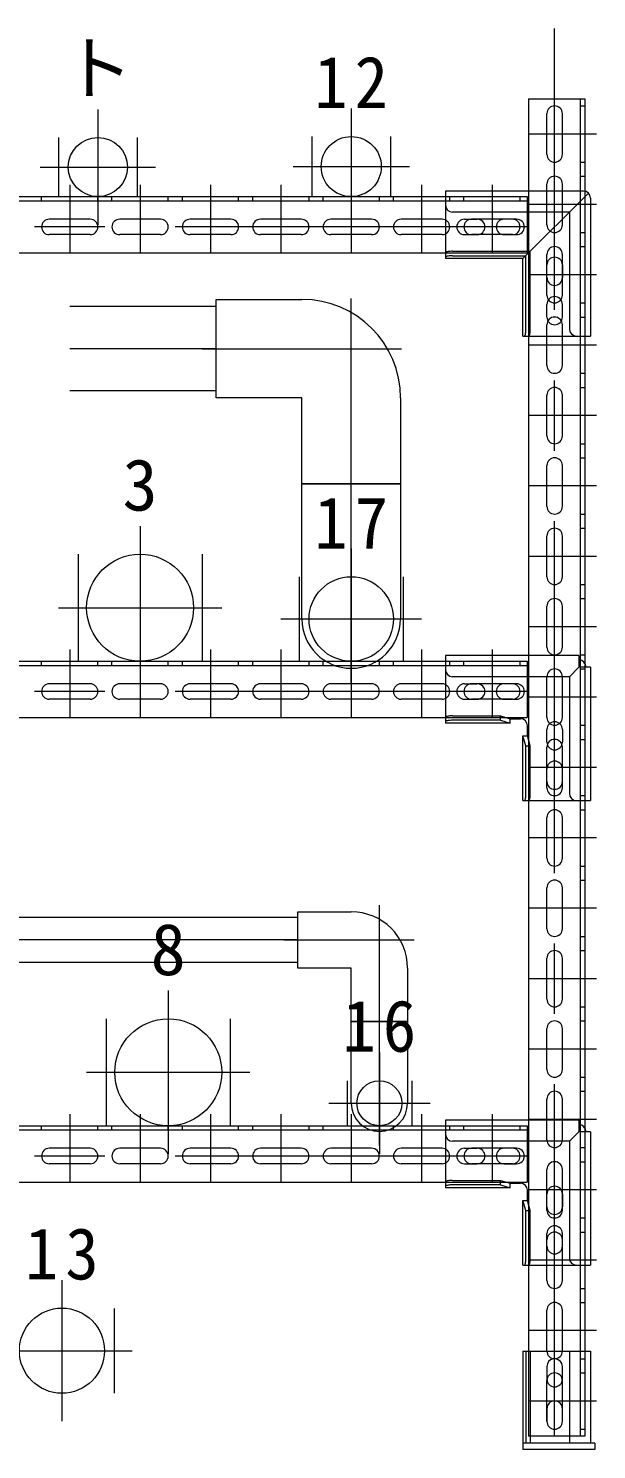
# Model space of a CAD drawing. Units: millimetres at full size, sheet at 1:50. Extents: x -29943 to 12787, y -4404 to 10657.
# Drawn here: x -3541 to -3138, y -850 to 160 of the extents above; entities that cross this region are included whole.
import ezdxf
from ezdxf.enums import TextEntityAlignment as Align

# ---------------------------------------------------------------- set-up
doc = ezdxf.new("R2010")
doc.units = ezdxf.units.MM
doc.header["$LTSCALE"] = 50
doc.linetypes.add('CHAIN1', pattern=[8, 5, -1, 1, -1])
for name, color, linetype, lineweight in [('0-0_マルチ横', 3, 'Continuous', 9), ('0-1_接続金具', 7, 'Continuous', 18), ('0-3_マルチ縦', 3, 'Continuous', 9), ('0-F_文字', 7, 'Continuous', 9), ('1-2_3\u3000洗浄水移送配管', 7, 'Continuous', 9), ('1-7_8\u3000脱水ろ液移送配管', 7, 'Continuous', 9), ('1-B_12\u3000ボイラースチーム配管', 3, 'Continuous', 9), ('1-C_13\u3000ボイラーブロー配管', 4, 'Continuous', 9), ('1-D_14\u3000カチオン添加配管', 7, 'Continuous', 9), ('1-E_15\u3000ドレンピット移送配管1', 7, 'Continuous', 9), ('2-6_23\u3000汚泥燃料設備用', 4, 'Continuous', 9)]:
    doc.layers.add(name, color=color, linetype=linetype, lineweight=lineweight)
doc.styles.add('ＭＳ ゴシック', font='')
doc.styles.get('ＭＳ ゴシック').set_extended_font_data('MS Gothic')

msp = doc.modelspace()

# ---------------------------------------------------------------- linework, layer by layer
at = {"layer": '0-0_マルチ横'}
for p, q in [((-3987.07, 40.46), (-3187.07, 40.46)), ((-3532.07, 37.26), (-3532.07, 40.46)), ((-3492.07, 37.26), (-3492.07, 40.46)), ((-3482.07, 37.26), (-3482.07, 40.46)), ((-3442.07, 37.26), (-3442.07, 40.46)), ((-3432.07, 37.26), (-3432.07, 40.46)), ((-3392.07, 37.26), (-3392.07, 40.46)), ((-3382.07, 37.26), (-3382.07, 40.46)), ((-3342.07, 37.26), (-3342.07, 40.46)), ((-3332.07, 37.26), (-3332.07, 40.46)), ((-3292.07, 37.26), (-3292.07, 40.46)), ((-3282.07, 37.26), (-3282.07, 40.46)), ((-3242.07, 37.26), (-3242.07, 40.46)), ((-3232.07, 37.26), (-3232.07, 40.46)), ((-3192.07, 37.26), (-3192.07, 40.46)), ((-3187.07, 40.46), (-3187.07, 0.46)), ((-3187.07, 37.26), (-3987.07, 37.26)), ((-3497.57, 24.46), (-3526.57, 24.46)), ((-3447.57, 24.46), (-3476.57, 24.46)), ((-3397.57, 24.46), (-3426.57, 24.46)), ((-3347.57, 24.46), (-3376.57, 24.46)), ((-3297.57, 24.46), (-3326.57, 24.46)), ((-3247.57, 24.46), (-3276.57, 24.46)), ((-3197.57, 24.46), (-3226.57, 24.46)), ((-3497.57, 13.46), (-3526.57, 13.46)), ((-3447.57, 13.46), (-3476.57, 13.46)), ((-3397.57, 13.46), (-3426.57, 13.46)), ((-3347.57, 13.46), (-3376.57, 13.46)), ((-3297.57, 13.46), (-3326.57, 13.46)), ((-3247.57, 13.46), (-3276.57, 13.46)), ((-3197.57, 13.46), (-3226.57, 13.46)), ((-3987.07, 0.46), (-3187.07, 0.46)), ((-3987.07, -289.54), (-3187.07, -289.54)), ((-3187.07, -292.74), (-3987.07, -292.74)), ((-3532.07, -292.74), (-3532.07, -289.54)), ((-3492.07, -292.74), (-3492.07, -289.54)), ((-3482.07, -292.74), (-3482.07, -289.54)), ((-3442.07, -292.74), (-3442.07, -289.54)), ((-3432.07, -292.74), (-3432.07, -289.54)), ((-3392.07, -292.74), (-3392.07, -289.54)), ((-3382.07, -292.74), (-3382.07, -289.54)), ((-3342.07, -292.74), (-3342.07, -289.54)), ((-3332.07, -292.74), (-3332.07, -289.54)), ((-3292.07, -292.74), (-3292.07, -289.54)), ((-3282.07, -292.74), (-3282.07, -289.54)), ((-3242.07, -292.74), (-3242.07, -289.54)), ((-3232.07, -292.74), (-3232.07, -289.54)), ((-3192.07, -292.74), (-3192.07, -289.54)), ((-3187.07, -289.54), (-3187.07, -329.54)), ((-3497.57, -305.54), (-3526.57, -305.54)), ((-3447.57, -305.54), (-3476.57, -305.54)), ((-3397.57, -305.54), (-3426.57, -305.54)), ((-3347.57, -305.54), (-3376.57, -305.54)), ((-3297.57, -305.54), (-3326.57, -305.54)), ((-3247.57, -305.54), (-3276.57, -305.54)), ((-3197.57, -305.54), (-3226.57, -305.54)), ((-3497.57, -316.54), (-3526.57, -316.54)), ((-3447.57, -316.54), (-3476.57, -316.54)), ((-3397.57, -316.54), (-3426.57, -316.54)), ((-3347.57, -316.54), (-3376.57, -316.54)), ((-3297.57, -316.54), (-3326.57, -316.54)), ((-3247.57, -316.54), (-3276.57, -316.54)), ((-3197.57, -316.54), (-3226.57, -316.54)), ((-3987.07, -329.54), (-3187.07, -329.54)), ((-3987.07, -619.54), (-3187.07, -619.54)), ((-3187.07, -622.74), (-3987.07, -622.74)), ((-3532.07, -622.74), (-3532.07, -619.54)), ((-3492.07, -622.74), (-3492.07, -619.54)), ((-3482.07, -622.74), (-3482.07, -619.54)), ((-3442.07, -622.74), (-3442.07, -619.54)), ((-3432.07, -622.74), (-3432.07, -619.54)), ((-3392.07, -622.74), (-3392.07, -619.54)), ((-3382.07, -622.74), (-3382.07, -619.54)), ((-3342.07, -622.74), (-3342.07, -619.54)), ((-3332.07, -622.74), (-3332.07, -619.54)), ((-3292.07, -622.74), (-3292.07, -619.54)), ((-3282.07, -622.74), (-3282.07, -619.54)), ((-3242.07, -622.74), (-3242.07, -619.54)), ((-3232.07, -622.74), (-3232.07, -619.54)), ((-3192.07, -622.74), (-3192.07, -619.54)), ((-3187.07, -619.54), (-3187.07, -659.54)), ((-3497.57, -635.54), (-3526.57, -635.54)), ((-3447.57, -635.54), (-3476.57, -635.54)), ((-3397.57, -635.54), (-3426.57, -635.54)), ((-3347.57, -635.54), (-3376.57, -635.54)), ((-3297.57, -635.54), (-3326.57, -635.54)), ((-3247.57, -635.54), (-3276.57, -635.54)), ((-3197.57, -635.54), (-3226.57, -635.54)), ((-3497.57, -646.54), (-3526.57, -646.54)), ((-3447.57, -646.54), (-3476.57, -646.54)), ((-3397.57, -646.54), (-3426.57, -646.54)), ((-3347.57, -646.54), (-3376.57, -646.54)), ((-3297.57, -646.54), (-3326.57, -646.54)), ((-3247.57, -646.54), (-3276.57, -646.54)), ((-3197.57, -646.54), (-3226.57, -646.54)), ((-3987.07, -659.54), (-3187.07, -659.54))]:
    msp.add_line(p, q, dxfattribs=at)
at = {"layer": '0-0_マルチ横', "color": 4, "linetype": 'CHAIN1'}
for p, q in [((-3512.07, 48.76), (-3512.07, 0.46)), ((-3462.07, 48.76), (-3462.07, 0.46)), ((-3412.07, 48.76), (-3412.07, 0.46)), ((-3362.07, 48.76), (-3362.07, 0.46)), ((-3312.07, 48.76), (-3312.07, 0.46)), ((-3262.07, 48.76), (-3262.07, 0.46)), ((-3212.07, 48.76), (-3212.07, 0.46)), ((-3187.07, 18.96), (-3987.07, 18.96)), ((-3512.07, -281.24), (-3512.07, -329.54)), ((-3462.07, -281.24), (-3462.07, -329.54)), ((-3412.07, -281.24), (-3412.07, -329.54)), ((-3362.07, -281.24), (-3362.07, -329.54)), ((-3312.07, -281.24), (-3312.07, -329.54)), ((-3262.07, -281.24), (-3262.07, -329.54)), ((-3212.07, -281.24), (-3212.07, -329.54)), ((-3187.07, -311.04), (-3987.07, -311.04)), ((-3512.07, -611.24), (-3512.07, -659.54)), ((-3462.07, -611.24), (-3462.07, -659.54)), ((-3412.07, -611.24), (-3412.07, -659.54)), ((-3362.07, -611.24), (-3362.07, -659.54)), ((-3312.07, -611.24), (-3312.07, -659.54)), ((-3262.07, -611.24), (-3262.07, -659.54)), ((-3212.07, -611.24), (-3212.07, -659.54)), ((-3187.07, -641.04), (-3987.07, -641.04))]:
    msp.add_line(p, q, dxfattribs=at)
at = {"layer": '0-0_マルチ横'}
for centre, start, end in [((-3526.57, 18.96), 90, 270), ((-3497.57, 18.96), 270, 90), ((-3476.57, 18.96), 90, 270), ((-3447.57, 18.96), 270, 90), ((-3426.57, 18.96), 90, 270), ((-3397.57, 18.96), 270, 90), ((-3376.57, 18.96), 90, 270), ((-3347.57, 18.96), 270, 90), ((-3326.57, 18.96), 90, 270), ((-3297.57, 18.96), 270, 90), ((-3276.57, 18.96), 90, 270), ((-3247.57, 18.96), 270, 90), ((-3226.57, 18.96), 90, 270), ((-3197.57, 18.96), 270, 90), ((-3526.57, -311.04), 90, 270), ((-3497.57, -311.04), 270, 90), ((-3476.57, -311.04), 90, 270), ((-3447.57, -311.04), 270, 90), ((-3426.57, -311.04), 90, 270), ((-3397.57, -311.04), 270, 90), ((-3376.57, -311.04), 90, 270), ((-3347.57, -311.04), 270, 90), ((-3326.57, -311.04), 90, 270), ((-3297.57, -311.04), 270, 90), ((-3276.57, -311.04), 90, 270), ((-3247.57, -311.04), 270, 90), ((-3226.57, -311.04), 90, 270), ((-3197.57, -311.04), 270, 90), ((-3526.57, -641.04), 90, 270), ((-3497.57, -641.04), 270, 90), ((-3476.57, -641.04), 90, 270), ((-3447.57, -641.04), 270, 90), ((-3426.57, -641.04), 90, 270), ((-3397.57, -641.04), 270, 90), ((-3376.57, -641.04), 90, 270), ((-3347.57, -641.04), 270, 90), ((-3326.57, -641.04), 90, 270), ((-3297.57, -641.04), 270, 90), ((-3276.57, -641.04), 90, 270), ((-3247.57, -641.04), 270, 90), ((-3226.57, -641.04), 90, 270), ((-3197.57, -641.04), 270, 90)]:
    msp.add_arc(centre, 5.5, start, end, dxfattribs=at)
at = {"layer": '0-1_接続金具'}
for p, q in [((-3245.07, 44.46), (-3245.07, -3.54)), ((-3147.07, 44.46), (-3245.07, 44.46)), ((-3143.53, 43), (-3190.07, -3.54)), ((-3142.07, 39.46), (-3142.07, -58.54)), ((-3157.07, 29.46), (-3240.07, 29.46)), ((-3231.57, 24.46), (-3222.57, 24.46)), ((-3194.57, 24.46), (-3203.57, 24.46)), ((-3157.07, 29.46), (-3157.07, -53.54)), ((-3231.57, 13.46), (-3222.57, 13.46)), ((-3203.57, 13.46), (-3194.57, 13.46)), ((-3240.07, 1.67), (-3184.86, 1.67)), ((-3184.86, -53.54), (-3184.86, 1.67)), ((-3240.07, -1.48), (-3188.01, -1.48)), ((-3188.01, -53.54), (-3188.01, -1.48)), ((-3173.07, -17.04), (-3173.07, -8.04)), ((-3162.07, -8.04), (-3162.07, -17.04)), ((-3173.07, -45.04), (-3173.07, -36.04)), ((-3162.07, -45.04), (-3162.07, -36.04)), ((-3190.07, -58.54), (-3142.07, -58.54)), ((-3150.32, -285.54), (-3245.07, -285.54)), ((-3245.07, -285.54), (-3245.07, -333.54)), ((-3150.32, -285.54), (-3150.32, -293.79)), ((-3157.07, -300.54), (-3240.07, -300.54)), ((-3150.32, -293.79), (-3157.07, -300.54)), ((-3157.07, -300.54), (-3157.07, -383.54)), ((-3142.07, -293.79), (-3150.32, -293.79)), ((-3142.07, -293.79), (-3142.07, -388.54)), ((-3231.57, -305.54), (-3222.57, -305.54)), ((-3194.57, -305.54), (-3203.57, -305.54)), ((-3231.57, -316.54), (-3222.57, -316.54)), ((-3203.57, -316.54), (-3194.57, -316.54)), ((-3240.07, -328.33), (-3206.14, -328.33)), ((-3206.14, -331.48), (-3240.07, -331.48)), ((-3206.14, -328.33), (-3199.07, -330.38)), ((-3206.14, -331.48), (-3206.14, -328.33)), ((-3206.14, -331.48), (-3199.07, -333.54)), ((-3199.07, -330.38), (-3191.92, -330.38)), ((-3199.07, -333.54), (-3199.07, -330.38)), ((-3199.07, -333.54), (-3245.07, -333.54)), ((-3188.01, -349.61), (-3190.07, -342.54)), ((-3190.07, -388.54), (-3190.07, -342.54)), ((-3190.07, -342.54), (-3186.92, -342.54)), ((-3186.92, -342.54), (-3186.92, -335.38)), ((-3184.86, -349.61), (-3186.92, -342.54)), ((-3173.07, -347.04), (-3173.07, -338.04)), ((-3162.07, -338.04), (-3162.07, -347.04)), ((-3188.01, -349.61), (-3184.86, -349.61)), ((-3188.01, -383.54), (-3188.01, -349.61)), ((-3184.86, -383.54), (-3184.86, -349.61)), ((-3173.07, -375.04), (-3173.07, -366.04)), ((-3162.07, -375.04), (-3162.07, -366.04)), ((-3190.07, -388.54), (-3142.07, -388.54)), ((-3150.32, -615.54), (-3245.07, -615.54)), ((-3245.07, -615.54), (-3245.07, -663.54)), ((-3150.32, -615.54), (-3150.32, -623.79)), ((-3150.32, -623.79), (-3157.07, -630.54)), ((-3142.07, -623.79), (-3150.32, -623.79)), ((-3142.07, -623.79), (-3142.07, -718.54)), ((-3157.07, -630.54), (-3240.07, -630.54)), ((-3231.57, -635.54), (-3222.57, -635.54)), ((-3194.57, -635.54), (-3203.57, -635.54)), ((-3157.07, -630.54), (-3157.07, -713.54)), ((-3231.57, -646.54), (-3222.57, -646.54)), ((-3203.57, -646.54), (-3194.57, -646.54)), ((-3199.07, -663.54), (-3245.07, -663.54)), ((-3240.07, -658.33), (-3206.14, -658.33)), ((-3206.14, -661.48), (-3240.07, -661.48)), ((-3206.14, -658.33), (-3199.07, -660.38)), ((-3206.14, -661.48), (-3206.14, -658.33)), ((-3206.14, -661.48), (-3199.07, -663.54)), ((-3199.07, -660.38), (-3191.92, -660.38)), ((-3199.07, -663.54), (-3199.07, -660.38)), ((-3186.92, -672.54), (-3186.92, -665.38)), ((-3188.01, -679.61), (-3190.07, -672.54)), ((-3190.07, -718.54), (-3190.07, -672.54)), ((-3190.07, -672.54), (-3186.92, -672.54)), ((-3184.86, -679.61), (-3186.92, -672.54)), ((-3173.07, -677.04), (-3173.07, -668.04)), ((-3162.07, -668.04), (-3162.07, -677.04)), ((-3188.01, -679.61), (-3184.86, -679.61)), ((-3188.01, -713.54), (-3188.01, -679.61)), ((-3184.86, -713.54), (-3184.86, -679.61)), ((-3173.07, -705.04), (-3173.07, -696.04)), ((-3162.07, -705.04), (-3162.07, -696.04)), ((-3190.07, -718.54), (-3142.07, -718.54)), ((-3190.07, -779.54), (-3142.07, -779.54)), ((-3190.07, -779.54), (-3190.07, -849.54)), ((-3188.05, -779.54), (-3188.05, -845.04)), ((-3184.9, -779.54), (-3184.9, -845.04)), ((-3157.07, -779.54), (-3157.07, -845.04)), ((-3142.07, -779.54), (-3142.07, -845.04)), ((-3173.07, -790.54), (-3173.07, -799.54)), ((-3162.07, -799.54), (-3162.07, -790.54)), ((-3173.07, -820.54), (-3173.07, -829.54)), ((-3162.07, -829.54), (-3162.07, -820.54)), ((-3139.07, -845.04), (-3190.07, -845.04)), ((-3139.07, -845.04), (-3139.07, -849.54)), ((-3139.07, -849.54), (-3190.07, -849.54))]:
    msp.add_line(p, q, dxfattribs=at)
for points in [[(-3240.07, 1.67), (-3240.94, 1.66), (-3241.78, 1.61), (-3242.57, 1.54), (-3243.28, 1.43), (-3243.9, 1.31), (-3244.4, 1.16), (-3244.77, 1), (-3244.99, 0.82), (-3245.07, 0.64)], [(-3240.07, -1.48), (-3240.94, -1.49), (-3241.78, -1.54), (-3242.57, -1.62), (-3243.28, -1.72), (-3243.9, -1.85), (-3244.4, -1.99), (-3244.77, -2.16), (-3244.99, -2.33), (-3245.07, -2.51)], [(-3190.07, -58.54), (-3190.07, -3.54), (-3245.07, -3.54)], [(-3189.04, -58.54), (-3188.86, -58.46), (-3188.69, -58.23), (-3188.53, -57.87), (-3188.38, -57.37), (-3188.25, -56.75), (-3188.15, -56.04), (-3188.07, -55.25), (-3188.03, -54.4), (-3188.01, -53.54)], [(-3185.89, -58.54), (-3185.71, -58.46), (-3185.54, -58.23), (-3185.37, -57.87), (-3185.23, -57.37), (-3185.1, -56.75), (-3185, -56.04), (-3184.92, -55.25), (-3184.88, -54.4), (-3184.86, -53.54)], [(-3240.07, -328.33), (-3240.94, -328.34), (-3241.78, -328.39), (-3242.57, -328.46), (-3243.28, -328.57), (-3243.9, -328.69), (-3244.4, -328.84), (-3244.77, -329), (-3244.99, -329.18), (-3245.07, -329.36)], [(-3240.07, -331.48), (-3240.94, -331.49), (-3241.78, -331.54), (-3242.57, -331.62), (-3243.28, -331.72), (-3243.9, -331.85), (-3244.4, -331.99), (-3244.77, -332.16), (-3244.99, -332.33), (-3245.07, -332.51)], [(-3189.04, -388.54), (-3188.86, -388.46), (-3188.69, -388.23), (-3188.53, -387.87), (-3188.38, -387.37), (-3188.25, -386.75), (-3188.15, -386.04), (-3188.07, -385.25), (-3188.03, -384.4), (-3188.01, -383.54)], [(-3185.89, -388.54), (-3185.71, -388.46), (-3185.54, -388.23), (-3185.37, -387.87), (-3185.23, -387.37), (-3185.1, -386.75), (-3185, -386.04), (-3184.92, -385.25), (-3184.88, -384.4), (-3184.86, -383.54)], [(-3240.07, -658.33), (-3240.94, -658.34), (-3241.78, -658.39), (-3242.57, -658.46), (-3243.28, -658.57), (-3243.9, -658.69), (-3244.4, -658.84), (-3244.77, -659), (-3244.99, -659.18), (-3245.07, -659.36)], [(-3240.07, -661.48), (-3240.94, -661.49), (-3241.78, -661.54), (-3242.57, -661.62), (-3243.28, -661.72), (-3243.9, -661.85), (-3244.4, -661.99), (-3244.77, -662.16), (-3244.99, -662.33), (-3245.07, -662.51)], [(-3189.04, -718.54), (-3188.86, -718.46), (-3188.69, -718.23), (-3188.53, -717.87), (-3188.38, -717.37), (-3188.25, -716.75), (-3188.15, -716.04), (-3188.07, -715.25), (-3188.03, -714.4), (-3188.01, -713.54)], [(-3185.89, -718.54), (-3185.71, -718.46), (-3185.54, -718.23), (-3185.37, -717.87), (-3185.23, -717.37), (-3185.1, -716.75), (-3185, -716.04), (-3184.92, -715.25), (-3184.88, -714.4), (-3184.86, -713.54)]]:
    msp.add_lwpolyline(points, dxfattribs=at)
for centre, radius, start, end in [((-3147.07, 39.46), 5, 0, 90), ((-3240.07, 34.46), 5, 180, 270), ((-3231.57, 18.96), 5.5, 90, 270), ((-3222.57, 18.96), 5.5, 270, 90), ((-3203.57, 18.96), 5.5, 90, 270), ((-3194.57, 18.96), 5.5, 270, 90), ((-3167.57, -8.04), 5.5, 0, 180), ((-3167.57, -17.04), 5.5, 180, 0), ((-3167.57, -36.04), 5.5, 0, 180), ((-3167.57, -45.04), 5.5, 180, 0), ((-3152.07, -53.54), 5, 180, 270), ((-3150.32, -293.79), 5.05, 0, 90), ((-3240.07, -295.54), 5, 180, 270), ((-3231.57, -311.04), 5.5, 90, 270), ((-3222.57, -311.04), 5.5, 270, 90), ((-3203.57, -311.04), 5.5, 90, 270), ((-3194.57, -311.04), 5.5, 270, 90), ((-3191.92, -335.38), 5, 0, 90), ((-3167.57, -338.04), 5.5, 0, 180), ((-3167.57, -347.04), 5.5, 180, 0), ((-3167.57, -366.04), 5.5, 0, 180), ((-3167.57, -375.04), 5.5, 180, 0), ((-3152.07, -383.54), 5, 180, 270), ((-3240.07, -625.54), 5, 180, 270), ((-3150.32, -623.79), 5.05, 0, 90), ((-3231.57, -641.04), 5.5, 90, 270), ((-3222.57, -641.04), 5.5, 270, 90), ((-3203.57, -641.04), 5.5, 90, 270), ((-3194.57, -641.04), 5.5, 270, 90), ((-3191.92, -665.38), 5, 0, 90), ((-3167.57, -668.04), 5.5, 0, 180), ((-3167.57, -677.04), 5.5, 180, 0), ((-3167.57, -696.04), 5.5, 0, 180), ((-3167.57, -705.04), 5.5, 180, 0), ((-3152.07, -713.54), 5, 180, 270), ((-3167.57, -790.54), 5.5, 21.99946, 180), ((-3167.57, -790.54), 5.5, 0, 21.99946), ((-3167.57, -799.54), 5.5, 180, 0), ((-3167.57, -820.54), 5.5, 0, 180), ((-3167.57, -829.54), 5.5, 180, 0)]:
    msp.add_arc(centre, radius, start, end, dxfattribs=at)
at = {"layer": '0-3_マルチ縦', "color": 4, "linetype": 'CHAIN1'}
for p, q in [((-3167.57, -840.04), (-3167.57, 159.96)), ((-3137.77, 84.96), (-3186.07, 84.96)), ((-3137.77, 34.96), (-3186.07, 34.96)), ((-3137.77, -15.04), (-3186.07, -15.04)), ((-3137.77, -65.04), (-3186.07, -65.04)), ((-3137.77, -115.04), (-3186.07, -115.04)), ((-3137.77, -165.04), (-3186.07, -165.04)), ((-3137.77, -215.04), (-3186.07, -215.04)), ((-3137.77, -265.04), (-3186.07, -265.04)), ((-3137.77, -315.04), (-3186.07, -315.04)), ((-3137.77, -365.04), (-3186.07, -365.04)), ((-3137.77, -415.04), (-3186.07, -415.04)), ((-3137.77, -465.04), (-3186.07, -465.04)), ((-3137.77, -515.04), (-3186.07, -515.04)), ((-3137.77, -565.04), (-3186.07, -565.04)), ((-3137.77, -615.04), (-3186.07, -615.04)), ((-3137.77, -665.04), (-3186.07, -665.04)), ((-3137.77, -715.04), (-3186.07, -715.04)), ((-3137.77, -765.04), (-3186.07, -765.04)), ((-3137.77, -815.04), (-3186.07, -815.04))]:
    msp.add_line(p, q, dxfattribs=at)
at = {"layer": '0-3_マルチ縦'}
for p, q in [((-3186.07, 109.96), (-3146.07, 109.96)), ((-3186.07, 109.96), (-3186.07, -840.04)), ((-3149.27, -840.04), (-3149.27, 109.96)), ((-3149.27, 104.96), (-3146.07, 104.96)), ((-3146.07, 109.96), (-3146.07, -840.04)), ((-3173.07, 70.46), (-3173.07, 99.46)), ((-3162.07, 70.46), (-3162.07, 99.46)), ((-3149.27, 64.96), (-3146.07, 64.96)), ((-3149.27, 54.96), (-3146.07, 54.96)), ((-3173.07, 20.46), (-3173.07, 49.46)), ((-3162.07, 20.46), (-3162.07, 49.46)), ((-3149.27, 14.96), (-3146.07, 14.96)), ((-3149.27, 4.96), (-3146.07, 4.96)), ((-3173.07, -29.54), (-3173.07, -0.54)), ((-3162.07, -29.54), (-3162.07, -0.54)), ((-3149.27, -35.04), (-3146.07, -35.04)), ((-3149.27, -45.04), (-3146.07, -45.04)), ((-3173.07, -79.54), (-3173.07, -50.54)), ((-3162.07, -79.54), (-3162.07, -50.54)), ((-3149.27, -85.04), (-3146.07, -85.04)), ((-3173.07, -129.54), (-3173.07, -100.54)), ((-3162.07, -129.54), (-3162.07, -100.54)), ((-3149.27, -95.04), (-3146.07, -95.04)), ((-3149.27, -135.04), (-3146.07, -135.04)), ((-3173.07, -179.54), (-3173.07, -150.54)), ((-3162.07, -179.54), (-3162.07, -150.54)), ((-3149.27, -145.04), (-3146.07, -145.04)), ((-3149.27, -185.04), (-3146.07, -185.04)), ((-3173.07, -229.54), (-3173.07, -200.54)), ((-3162.07, -229.54), (-3162.07, -200.54)), ((-3149.27, -195.04), (-3146.07, -195.04)), ((-3149.27, -235.04), (-3146.07, -235.04)), ((-3173.07, -279.54), (-3173.07, -250.54)), ((-3162.07, -279.54), (-3162.07, -250.54)), ((-3149.27, -245.04), (-3146.07, -245.04)), ((-3149.27, -285.04), (-3146.07, -285.04)), ((-3173.07, -329.54), (-3173.07, -300.54)), ((-3162.07, -329.54), (-3162.07, -300.54)), ((-3149.27, -295.04), (-3146.07, -295.04)), ((-3149.27, -335.04), (-3146.07, -335.04)), ((-3173.07, -379.54), (-3173.07, -350.54)), ((-3162.07, -379.54), (-3162.07, -350.54)), ((-3149.27, -345.04), (-3146.07, -345.04)), ((-3149.27, -385.04), (-3146.07, -385.04)), ((-3173.07, -429.54), (-3173.07, -400.54)), ((-3162.07, -429.54), (-3162.07, -400.54)), ((-3149.27, -395.04), (-3146.07, -395.04)), ((-3149.27, -435.04), (-3146.07, -435.04)), ((-3173.07, -479.54), (-3173.07, -450.54)), ((-3162.07, -479.54), (-3162.07, -450.54)), ((-3149.27, -445.04), (-3146.07, -445.04)), ((-3149.27, -485.04), (-3146.07, -485.04)), ((-3173.07, -529.54), (-3173.07, -500.54)), ((-3162.07, -529.54), (-3162.07, -500.54)), ((-3149.27, -495.04), (-3146.07, -495.04)), ((-3149.27, -535.04), (-3146.07, -535.04)), ((-3149.27, -545.04), (-3146.07, -545.04)), ((-3173.07, -579.54), (-3173.07, -550.54)), ((-3162.07, -579.54), (-3162.07, -550.54)), ((-3149.27, -585.04), (-3146.07, -585.04)), ((-3149.27, -595.04), (-3146.07, -595.04)), ((-3173.07, -629.54), (-3173.07, -600.54)), ((-3162.07, -629.54), (-3162.07, -600.54)), ((-3149.27, -635.04), (-3146.07, -635.04)), ((-3149.27, -645.04), (-3146.07, -645.04)), ((-3173.07, -679.54), (-3173.07, -650.54)), ((-3162.07, -679.54), (-3162.07, -650.54)), ((-3149.27, -685.04), (-3146.07, -685.04)), ((-3149.27, -695.04), (-3146.07, -695.04)), ((-3173.07, -729.54), (-3173.07, -700.54)), ((-3162.07, -729.54), (-3162.07, -700.54)), ((-3149.27, -735.04), (-3146.07, -735.04)), ((-3149.27, -745.04), (-3146.07, -745.04)), ((-3173.07, -779.54), (-3173.07, -750.54)), ((-3162.07, -779.54), (-3162.07, -750.54)), ((-3149.27, -785.04), (-3146.07, -785.04)), ((-3149.27, -795.04), (-3146.07, -795.04)), ((-3173.07, -829.54), (-3173.07, -800.54)), ((-3162.07, -829.54), (-3162.07, -800.54)), ((-3149.27, -835.04), (-3146.07, -835.04)), ((-3146.07, -840.04), (-3186.07, -840.04))]:
    msp.add_line(p, q, dxfattribs=at)
for centre, start, end in [((-3167.57, 99.46), 0, 180), ((-3167.57, 70.46), 180, 0), ((-3167.57, 49.46), 0, 180), ((-3167.57, 20.46), 180, 0), ((-3167.57, -0.54), 0, 180), ((-3167.57, -29.54), 180, 0), ((-3167.57, -50.54), 0, 180), ((-3167.57, -79.54), 180, 0), ((-3167.57, -100.54), 0, 180), ((-3167.57, -129.54), 180, 0), ((-3167.57, -150.54), 0, 180), ((-3167.57, -179.54), 180, 0), ((-3167.57, -200.54), 0, 180), ((-3167.57, -229.54), 180, 0), ((-3167.57, -250.54), 0, 180), ((-3167.57, -279.54), 180, 0), ((-3167.57, -300.54), 0, 180), ((-3167.57, -329.54), 180, 0), ((-3167.57, -350.54), 0, 180), ((-3167.57, -379.54), 180, 0), ((-3167.57, -400.54), 0, 180), ((-3167.57, -429.54), 180, 0), ((-3167.57, -450.54), 0, 180), ((-3167.57, -479.54), 180, 0), ((-3167.57, -500.54), 0, 180), ((-3167.57, -529.54), 180, 0), ((-3167.57, -550.54), 0, 180), ((-3167.57, -579.54), 180, 0), ((-3167.57, -600.54), 0, 180), ((-3167.57, -629.54), 180, 0), ((-3167.57, -650.54), 0, 180), ((-3167.57, -679.54), 180, 0), ((-3167.57, -700.54), 0, 180), ((-3167.57, -729.54), 180, 0), ((-3167.57, -750.54), 0, 180), ((-3167.57, -779.54), 180, 0), ((-3167.57, -800.54), 0, 180), ((-3167.57, -829.54), 180, 0)]:
    msp.add_arc(centre, 5.5, start, end, dxfattribs=at)
at = {"layer": '1-2_3\u3000洗浄水移送配管', "color": 4, "linetype": 'CHAIN1'}
for p, q in [((-3462.07, -193.54), (-3462.07, -309.54)), ((-3520.07, -251.54), (-3404.07, -251.54))]:
    msp.add_line(p, q, dxfattribs=at)
at = {"layer": '1-2_3\u3000洗浄水移送配管'}
for p, q in [((-3506.07, -213.54), (-3506.07, -289.54)), ((-3418.07, -213.54), (-3418.07, -289.54))]:
    msp.add_line(p, q, dxfattribs=at)
at = {"layer": '1-2_3\u3000洗浄水移送配管', "color": 3}
msp.add_circle((-3462.07, -251.54), 38, dxfattribs=at)
at = {"layer": '1-7_8\u3000脱水ろ液移送配管', "color": 4, "linetype": 'CHAIN1'}
for p, q in [((-3442.07, -523.54), (-3442.07, -639.54)), ((-3500.07, -581.54), (-3384.07, -581.54))]:
    msp.add_line(p, q, dxfattribs=at)
at = {"layer": '1-7_8\u3000脱水ろ液移送配管'}
for p, q in [((-3486.07, -543.54), (-3486.07, -619.54)), ((-3398.07, -543.54), (-3398.07, -619.54))]:
    msp.add_line(p, q, dxfattribs=at)
at = {"layer": '1-7_8\u3000脱水ろ液移送配管', "color": 3}
msp.add_circle((-3442.07, -581.54), 38, dxfattribs=at)
at = {"layer": '1-B_12\u3000ボイラースチーム配管', "color": 4, "linetype": 'CHAIN1'}
for p, q in [((-3312.07, 103.16), (-3312.07, 20.46)), ((-3353.42, 61.81), (-3270.72, 61.81))]:
    msp.add_line(p, q, dxfattribs=at)
at = {"layer": '1-B_12\u3000ボイラースチーム配管', "color": 7}
for p, q in [((-3340.07, 83.16), (-3340.07, 40.46)), ((-3284.07, 83.16), (-3284.07, 40.46))]:
    msp.add_line(p, q, dxfattribs=at)
at = {"layer": '1-B_12\u3000ボイラースチーム配管'}
msp.add_circle((-3312.07, 61.81), 21.35, dxfattribs=at)
at = {"layer": '1-C_13\u3000ボイラーブロー配管', "linetype": 'CHAIN1'}
for p, q in [((-3517.61, -729.29), (-3517.61, -829.29)), ((-3567.61, -779.29), (-3467.61, -779.29))]:
    msp.add_line(p, q, dxfattribs=at)
at = {"layer": '1-C_13\u3000ボイラーブロー配管', "color": 7}
msp.add_line((-3480.61, -749.29), (-3480.61, -809.54), dxfattribs=at)
at = {"layer": '1-C_13\u3000ボイラーブロー配管', "color": 3}
msp.add_circle((-3517.61, -779.29), 30.25, dxfattribs=at)
at = {"layer": '1-D_14\u3000カチオン添加配管', "color": 4, "linetype": 'CHAIN1'}
for p, q in [((-3292.07, -555.54), (-3292.07, -462.89)), ((-3350.07, -487.54), (-3562.07, -487.54)), ((-3360.07, -487.54), (-3267.43, -487.54)), ((-3292.07, -633.54), (-3292.07, -535.54)), ((-3292.07, -567.54), (-3292.07, -639.54)), ((-3328.07, -603.54), (-3256.07, -603.54)), ((-3322.07, -603.54), (-3262.07, -603.54))]:
    msp.add_line(p, q, dxfattribs=at)
at = {"layer": '1-D_14\u3000カチオン添加配管', "color": 3}
for p, q in [((-3350.07, -471.54), (-3562.07, -471.54)), ((-3350.07, -503.54), (-3562.07, -503.54))]:
    msp.add_line(p, q, dxfattribs=at)
at = {"layer": '1-D_14\u3000カチオン添加配管', "lineweight": 18}
for p, q in [((-3350.07, -467.54), (-3312.07, -467.54)), ((-3350.07, -507.54), (-3350.07, -467.54)), ((-3312.07, -507.54), (-3350.07, -507.54)), ((-3312.07, -545.54), (-3312.07, -507.54)), ((-3272.07, -507.54), (-3272.07, -545.54)), ((-3312.07, -545.54), (-3272.07, -545.54)), ((-3312.07, -603.54), (-3312.07, -545.54)), ((-3272.07, -545.54), (-3312.07, -545.54)), ((-3272.07, -545.54), (-3272.07, -603.54))]:
    msp.add_line(p, q, dxfattribs=at)
at = {"layer": '1-D_14\u3000カチオン添加配管'}
for p, q in [((-3315.07, -587.54), (-3315.07, -619.54)), ((-3269.07, -587.54), (-3269.07, -619.54))]:
    msp.add_line(p, q, dxfattribs=at)
at = {"layer": '1-D_14\u3000カチオン添加配管', "color": 3}
msp.add_circle((-3292.07, -603.54), 16, dxfattribs=at)
at = {"layer": '1-D_14\u3000カチオン添加配管', "lineweight": 18}
for centre, radius, start, end in [((-3312.07, -507.54), 40, 0, 90), ((-3292.07, -603.54), 20, 180, 0)]:
    msp.add_arc(centre, radius, start, end, dxfattribs=at)
at = {"layer": '1-E_15\u3000ドレンピット移送配管1', "color": 3}
for p, q in [((-3408.07, -37.54), (-3512.07, -37.54)), ((-3408.07, -97.54), (-3512.07, -97.54))]:
    msp.add_line(p, q, dxfattribs=at)
at = {"layer": '1-E_15\u3000ドレンピット移送配管1', "color": 4, "linetype": 'CHAIN1'}
for p, q in [((-3312.07, -173.54), (-3312.07, -31.91)), ((-3408.07, -67.54), (-3512.07, -67.54)), ((-3418.07, -67.54), (-3276.45, -67.54)), ((-3312.07, -304.54), (-3312.07, -153.54)), ((-3312.07, -209.54), (-3312.07, -309.54)), ((-3362.07, -259.54), (-3262.07, -259.54)), ((-3357.07, -259.54), (-3267.07, -259.54))]:
    msp.add_line(p, q, dxfattribs=at)
at = {"layer": '1-E_15\u3000ドレンピット移送配管1', "lineweight": 18}
for p, q in [((-3347.07, -163.54), (-3347.07, -102.54)), ((-3277.07, -102.54), (-3277.07, -163.54)), ((-3277.07, -163.54), (-3347.07, -163.54))]:
    msp.add_line(p, q, dxfattribs=at)
at = {"layer": '1-E_15\u3000ドレンピット移送配管1'}
for p, q in [((-3349.07, -229.54), (-3349.07, -289.54)), ((-3275.07, -229.54), (-3275.07, -289.54))]:
    msp.add_line(p, q, dxfattribs=at)
at = {"layer": '1-E_15\u3000ドレンピット移送配管1', "lineweight": 18}
for points in [[(-3347.07, -102.54), (-3408.07, -102.54), (-3408.07, -32.54), (-3347.07, -32.54)], [(-3347.07, -259.54), (-3347.07, -163.54), (-3277.07, -163.54), (-3277.07, -259.54)]]:
    msp.add_lwpolyline(points, dxfattribs=at)
at = {"layer": '1-E_15\u3000ドレンピット移送配管1', "color": 3}
msp.add_circle((-3312.07, -259.54), 30, dxfattribs=at)
at = {"layer": '1-E_15\u3000ドレンピット移送配管1', "lineweight": 18}
for centre, radius, start, end in [((-3347.07, -102.54), 70, 0, 90), ((-3312.07, -259.54), 35, 180, 0)]:
    msp.add_arc(centre, radius, start, end, dxfattribs=at)
at = {"layer": '2-6_23\u3000汚泥燃料設備用', "linetype": 'CHAIN1'}
for p, q in [((-3492.07, 102.46), (-3492.07, 20.46)), ((-3533.07, 61.46), (-3451.07, 61.46))]:
    msp.add_line(p, q, dxfattribs=at)
at = {"layer": '2-6_23\u3000汚泥燃料設備用', "color": 7}
for p, q in [((-3520.07, 82.46), (-3520.07, 40.46)), ((-3464.07, 82.46), (-3464.07, 40.46))]:
    msp.add_line(p, q, dxfattribs=at)
at = {"layer": '2-6_23\u3000汚泥燃料設備用', "color": 3}
msp.add_circle((-3492.07, 61.46), 21, dxfattribs=at)

# ---------------------------------------------------------------- texts
at = {"layer": '0-F_文字', "style": 'ＭＳ ゴシック'}
for s, p in [('ト', (-3517.07, 102.46)), ('3', (-3474.57, -193.54)), ('8', (-3454.57, -523.54)), ('8', (-3454.57, -523.54))]:
    msp.add_text(s, height=36.66, dxfattribs=at).set_placement(p, align=Align.BOTTOM_LEFT)
at = {"layer": '0-F_文字', "char_height": 36.66, "attachment_point": 7, "style": 'ＭＳ ゴシック'}
for s, insert in [('\\T1.21;\\W0.95;12', (-3338.32, 103.46)), ('\\T1.21;\\W0.95;17', (-3338.32, -209.54)), ('\\T1.21;\\W0.95;16', (-3318.32, -567.54)), ('\\T1.21;\\W0.95;13', (-3543.86, -729.29))]:
    msp.add_mtext(s, dxfattribs=dict(at, insert=insert))

doc.saveas('drawing.dxf')
